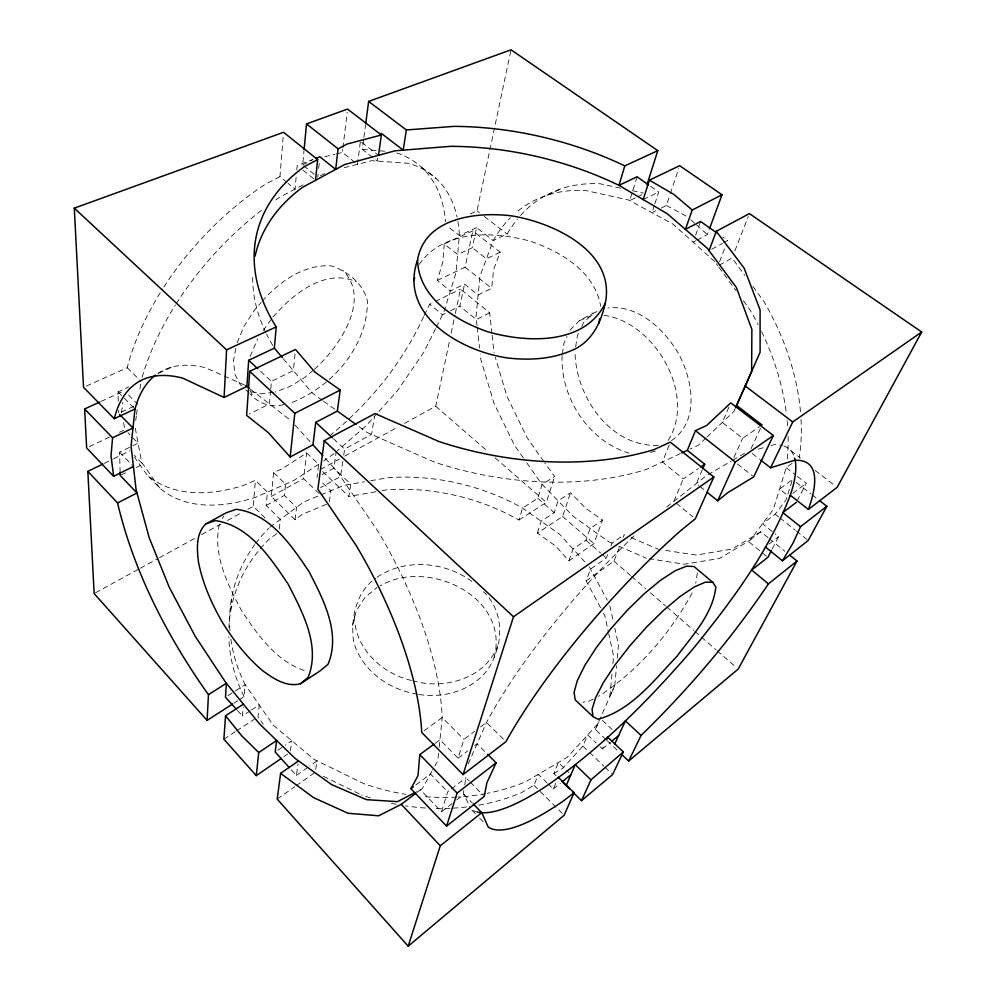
<?xml version="1.0" encoding="UTF-8"?>
<svg xmlns="http://www.w3.org/2000/svg" width="996" height="996" viewBox="0 0 996 996"><rect width="100%" height="100%" fill="white"/><g stroke="black" fill="none" stroke-linecap="round" stroke-linejoin="round"><path stroke-width="0.75" stroke-dasharray="4.98 3.74" d="M230.636 611.171L231.483 598.895M697.349 572.961L695.756 583.245M444.241 243.945L442.809 262.073L437.306 280.461L450.329 291.031L464.547 284.109L478.13 295.04L491.651 288.317L493.618 269.505L500.229 252.212L472.776 230.848L444.241 243.945L457.637 254.578L472.303 247.705L476.586 227.661L493.257 240.584L507.188 234.035A200.433 136.564 59.1 0 1 517.472 219.008M265.098 517.995L253.308 506.267L255.399 480.333L243.709 485.351A206.147 115.959 -48.3 0 1 147.047 474.918L134.448 457.139M286.923 182.417L279.951 176.678L283.412 133.813M250.183 710.87L242.414 715.925L243.186 707.11M239.028 699.889L244.132 696.602L245.165 684.688A196.586 157.717 13.8 0 1 230.748 638.349M270.638 390.395L269.468 403.953L249.311 414.037M270.775 388.888L271.422 381.344L258.923 369.765M279.316 529.088L280.324 519.439L266.206 505.495L267.426 492.111L255.399 480.333M296.123 177.3L295.053 189.116L288.081 183.376M296.808 169.918L297.206 165.473L312.819 159.509M611.942 674.143L609.838 696.777L614.769 685.472L616.549 665.789M617.234 658.219L618.466 644.586L614.806 628.14M612.914 663.573L613.623 656.028L608.743 633.68M326.327 504.325L302.311 514.347L295.115 519.763L271.298 496.406L273.564 472.552L281.669 469.066L306.668 452.993L318.658 464.31L316.952 477.507M314.288 174.325L302.66 164.913L303.954 151.255M438.589 753.237L437.829 760.732L432.675 769.983M439.199 747.237L442.212 717.568A246.834 105.414 59.1 0 0 378.605 532.2L336.847 471.058L323.8 456.728M295.04 353.991L293.347 370.637L271.422 381.344M295.115 519.763L296.547 507.362L284.358 495.485L285.553 484.156L273.564 472.552M317.786 177.151L318.085 174.238M318.695 168.424L319.467 161.153M319.168 493.568L303.618 478.69L306.668 452.993M355.124 162.497L342.387 152.45L342.736 149.462M342.923 147.968L347.181 112.062M121.549 412.68L122.832 402.459M357.44 164.315L360.415 141.295M372.703 157.48L362.345 149.388L363.714 138.905M363.914 137.398L365.482 125.409M135.73 420.412L136.315 416.042M136.514 414.585L137.498 407.289M139.975 389.038L140.797 382.9M290.409 750.86L291.816 740.738L285.429 745.083M322.156 474.644L333.847 468.195L336.162 451.798M377.733 158.152L377.31 161.078L373.861 158.376M329.352 501.772L330.909 490.779L321.247 481.591M291.342 769.821L296.385 775.386L298.103 763.795M342.811 461.26L340.557 476.499L320.55 487.654M343.72 455.172L344.616 449.072L371.52 434.43L374.496 416.552M562.08 355.634C560.387 397.441 588.287 440.83 628.962 453.18M562.292 354.227L563.997 342.973L567.01 336.511M375.978 491.738L348.886 496.481L350.816 484.143L333.847 468.195M575.663 346.757L577.456 335.54L579.286 331.668M463.85 790.451L463.389 793.277L470.386 807.93M464.783 784.786L465.941 777.714L469.166 781.001M315.682 769.422L317.114 760.844L309.793 765.974M418.918 694.436C448.188 699.429 483.035 686.904 494.128 657.447C503.777 635.685 501.362 608.643 483.57 591.749M494.128 657.447C510.288 596.529 427.259 557.573 379.912 586.009M417.436 694.112C388.677 689.867 361.15 670.034 353.493 641.138C350.741 618.541 355.846 591.711 375.903 578.203M235.791 348.363L233.55 360.179L234.832 374.06L240.26 384.655L242.526 386.324M219.381 524.332C212.534 554.311 227.486 584.179 241.219 610.013C257.603 635.099 277.212 662.888 307.478 671.491M404.513 423.375L435.725 406.256L449.868 339.35M451.151 333.262L454.998 315.01M455.321 313.491L460.463 289.164L489.671 312.756L491.949 333.635M437.306 280.461L465.107 267.177L472.776 230.848M470.199 213.903L476.997 210.866L511.01 49.8M450.516 310.789L459.841 306.133L464.547 284.109M352.46 625.438L356.369 610.61L364.822 597.637L377.135 587.304M381.991 490.679L386.51 489.883A194.494 157.231 13.8 0 1 518.953 520.012L522.527 508.047L537.778 498.336L542.085 484.392L554.573 476.524L544.688 462.767M637.067 176.79L629.721 200.594L636.295 197.395M792.094 463.377L786.18 467.672L773.307 509.429L750.237 540.131L719.56 558.445L684.053 564.234L649.342 558.719M416.888 792.505L420.486 789.778L441.514 811.777L447.702 791.77L450.13 789.903M435.227 743.24L439.958 739.742L458.098 758.168L463.912 739.368L474.606 731.363M792.019 481.006L786.081 499.868L775.224 514.197L762.55 523.747L774.017 532.985M518.953 520.012L546.381 502.395L554.573 476.524M537.367 533.109L541.152 521.207L554.249 512.666L558.096 500.826L570.521 492.796L585.536 508.109L602.53 520.124L593.877 543.667L568.928 560.81L555.606 546.069L537.367 533.109L562.615 516.501L570.521 492.796M654.372 205.301L651.957 212.683L655.891 210.716M654.845 203.831L658.692 192.016L649.79 185.742M661.132 208.102L666.374 205.475L669.822 195.166M670.308 193.685L678.674 168.623M568.928 560.81L573.074 549.033L585.947 540.255L590.18 528.478L602.53 520.124M695.606 235.268L700.562 221.473M697.013 240.098L707.384 234.57L708.953 230.3M600.538 607.722L586.146 580.817L590.504 569.102L606.34 558.009L608.394 552.618M610.971 545.883L612.005 543.181L624.318 534.628L623.235 537.417M719.573 261.711L724.963 247.593M586.146 580.817L613.984 561.134L620.508 544.401M734.874 250.892L748.282 216.481M478.752 805.179A194.494 157.231 13.8 0 0 521.219 792.841L533.981 785.284L538.363 774.266L546.904 782.707M669.188 444.988L662.44 461.945L683.306 478.889L698.42 468.543M555.905 775.535L553.851 773.531L558.42 762.475L568.828 772.622M547.974 783.765L553.315 789.044L556.054 782.507M673.943 501.249L683.306 478.889M237.123 342.761L243.983 326.476L255.125 309.183L261.164 302.411M250.183 356.431L257.69 338.964M553.851 773.531L562.752 768.252L582.909 746.091L587.702 734.948L596.094 742.916M728.935 407.065L722.299 422.478L742.63 438.265L759.599 426.649M702.329 469.763L696.378 483.57L698.744 485.488M606.016 739.605L595.322 729.508L598.982 721.116M468.195 763.994L486.496 722.474A240.347 61.192 -48.3 0 1 636.058 533.993M595.322 729.508L614.769 685.472M734.986 409.057L733.928 411.435L707.098 436.908M600.277 746.9L602.368 748.892L604.734 743.663M733.94 457.513L742.63 438.265M751.034 448.773L762.027 424.981M581.739 326.514L583.569 322.654L593.068 313.23L597.052 311.561M423.599 316.628C402.645 362.494 370.014 402.82 331.058 434.667M424.271 315.246L429.699 304.203L433.895 302.149M435.613 328.605L423.898 352.111L397.578 390.507L378.318 412.107M436.31 327.223L443.793 312.209L456.006 272.667L459.355 235.554A207.479 114.216 -48.3 0 0 457.376 218.634M772.186 549.082L778.611 536.67L775.174 533.906M797.136 500.926L806.287 483.259L796.825 475.926M497.776 645.794C485.201 678.537 444.378 690.079 412.867 680.778M692.158 592.881C669.897 634.016 637.838 670.943 598.459 696.403M431.94 771.302L422.105 788.944L416.415 791.87M668.204 440.344C697.212 394.79 654.235 321.409 603.165 315.209M263.168 330.51L271.983 318.185M222.096 518.53L223.801 516.214M419.129 264.438C443.668 229.304 494.153 230.848 531.192 241.505C561.433 251.901 594.886 271.983 600.65 306.133M262.172 301.29C279.478 281.631 303.979 264.102 331.332 265.87C347.43 271.261 363.801 283.91 367.412 301.228C367.661 347.168 330.946 388.34 289.164 403.542M273.004 317.052C292.55 294.355 324.783 267.986 356.219 281.669M377.31 413.24L366.155 425.74L337.32 450.802M597.662 724.042L567.396 757.184L525.477 781.848A196.586 157.717 13.8 0 1 487.218 793.314M570.023 330.062L579.435 320.65L593.068 313.23M706.015 437.941L698.408 445.15L690.091 449.047M334.108 453.591L323.6 461.098M313.317 370.263L305.062 377.247L289.998 386.436L275.058 392.113M314.499 369.267C338.428 348.065 372.479 298.862 342.462 270.065M377.086 577.207C405.384 557.934 445.959 561.62 472.689 582.075M553.315 789.044L560.35 783.279M602.368 748.892L610.498 742.244M666.71 506.939L706.401 475.665L731.388 461.036M441.514 811.777L452.109 803.511M456.828 799.838L463.899 794.335L472.291 802.975M451.35 788.957L465.941 777.714M768.962 544.115L778.611 536.67M671.466 440.581C700.798 420.71 692.457 377.609 677.093 351.227C662.44 327.796 637.589 304.701 607.958 307.963M768.053 537.641L760.807 531.789L748.233 541.326L767.891 557.349M458.098 758.168L467.597 750.984M474.719 745.593L477.096 743.8L486.608 753.312M276.739 533.57L268.696 539.62A194.494 157.231 13.8 0 0 228.881 627.505M415.805 784.997L430.471 773.942L447.702 791.77M480.558 726.918L486.496 722.474L503.764 739.53M792.766 493.381L806.287 483.259M269.879 527.208L303.805 501.947L319.504 495.485M791.297 480.421L779.594 489.061L788.01 495.672M424.147 730.691L442.212 717.568L463.912 739.368M277.212 799.128L294.941 786.603M296.21 785.707L313.939 773.182M296.385 775.386L308.573 766.833M283.922 756.624L287.695 754.034M277.76 750.312L284.146 745.954M223.876 739.231L235.268 731.736M236.525 730.902L254.241 719.261M318.658 464.31L293.646 480.595L255.748 497.241A207.479 114.216 -48.3 0 1 159.696 487.978L147.047 474.918M251.478 710.024L259.246 704.956L258.039 716.759L263.243 724.304M233.923 703.164L237.745 700.711M227.922 695.669L234.072 691.747M235.305 690.963L245.165 684.688L273.29 725.188L313.964 759.313L364.075 783.765A196.586 157.717 13.8 0 0 405.745 794.347M760.807 531.789L732.01 549.045L696.403 555.083L663.174 550.066M732.695 460.264L745.469 452.782M719.237 265.222L732.085 258.051L744.722 275.307M266.206 505.495L284.358 495.485M95.504 592.794L139.029 568.928M140.399 568.181L158.078 558.482M159.435 557.735L196.175 537.603M201.615 534.615L220.664 524.17M227.462 520.447L241.069 512.99M247.867 509.255L253.308 506.267M271.298 496.406L303.618 478.69M320.363 469.502L339.362 459.094M344.79 456.118L397.728 427.097M711.717 249.212L722.349 243.435M723.681 242.7L727.665 240.534L722.735 237.073M693.129 242.177L695.718 240.795M303.07 184.895L280.436 196.81A207.479 114.216 -48.3 0 0 274.348 200.943M320.326 175.806L326.688 172.457M279.951 176.678L265.347 184.235A206.147 115.959 -48.3 0 0 163.456 287.645M302.66 164.913L312.844 159.634M489.671 312.756L476.337 319.579L459.841 306.133M593.106 699.142L589.383 701.035L582.959 702.28M121.537 474.806L125.546 472.801M136.24 467.473L142.914 464.136L134.261 455.247M445.175 313.441L442.51 314.773L429.699 304.203M643.204 199.586L658.692 192.016M104.144 463.414L112.287 459.43M113.644 458.758L129.941 450.79M435.302 301.464L460.463 289.164M120.118 472.365L119.595 452.196L131.497 446.395M132.817 445.747L138.12 443.17L127.961 432.799M637.614 196.76L642.868 194.208M500.229 252.212L486.446 258.811L472.303 247.705M89.379 446.669L109.871 436.87M119.445 432.301L123.541 430.347M133.763 406.306L118.574 413.415L118.499 410.34M680.405 453.566L646.379 469.452A254.926 161.24 13.7 0 1 434.692 462.231L367.287 432.563L357.303 425.404M158.551 373.226L172.296 366.926M547.103 195.266L561.47 188.68M118.263 401.127L118.014 391.901L128.833 386.946M476.586 227.661L459.355 235.554L446.88 225.768M101.057 401.438L124.301 390.768M86.341 386.062L127.202 367.736A206.147 115.959 -48.3 0 1 162.622 288.952M579.435 320.65L591.736 315.495L594.251 315.433M320.924 494.888L344.28 485.264L364.486 481.79M758.292 449.146L765.401 447.129M771.091 445.523L773.942 444.714A240.347 61.192 -48.3 0 1 782.346 445.536M658.207 445.349C610.025 447.465 575.016 395.549 575.003 350.966M650.5 452.383L656.165 450.852M344.18 167.677L371.819 160.68L408.547 163.344A207.479 114.216 -48.3 0 1 457.077 217.153M324.659 156.758L335.005 154.243M336.474 153.882L342.387 152.45M370.562 480.744L388.789 477.619A196.586 157.717 13.8 0 1 522.527 508.047L559.59 534.23L586.221 563.45M283.698 404.6C271.31 408.099 258.425 403.455 250.096 393.906M273.651 392.287L261.189 393.818L250.855 391.665M362.345 149.388L386.286 151.355M620.558 188.157L600.003 183.75A200.433 136.564 59.1 0 0 518.43 217.838M632.311 190.684L643.13 193M411.373 680.442C381.057 673.396 352.684 646.317 354.601 613.436M631.178 537.579L658.642 549.381M612.005 543.181L608.705 541.737L573.161 516.302L541.326 483.608L524.245 459.231M618.865 546.194L646.329 558.246M244.593 385.029L205.238 367.673A246.834 105.414 59.1 0 0 157.966 373.338M323.389 776.295L360.241 794.335M666.374 205.475L687.464 216.792M322.38 400.342L312.408 393.196L283.35 358.809M323.625 401.239L334.843 409.294M421.47 167.228L435.887 178.296M790.662 450.516L800.473 458.048M476.997 210.866L479.412 212.708M484.243 216.418L507.188 234.035M815.102 470.436L834.673 485.475M786.18 467.672L795.642 475.005M361.623 142.229L378.468 155.326M796.153 482.413L810.881 493.867M812.101 494.825L818.239 499.594M250.332 389.075L291.044 420.723M752.192 453.479L759.55 459.206M737.376 463.949L752.553 475.926M465.107 267.177L491.651 288.317M775.224 514.197L778.76 517.011M779.943 517.945L795.256 530.146M796.427 531.08L807.034 539.533M769.261 538.612L784.948 551.286M699.927 486.446L705.853 491.227M302.921 170.117L315.508 180.326M676.321 503.204L692.93 516.887M435.725 406.256L488.14 451.798M495.124 457.861L546.381 502.395M562.615 516.501L593.877 543.667M613.984 561.134L630.393 575.389M631.564 576.41L645.632 588.624M650.313 592.707L665.552 605.942M666.722 606.95L693.677 630.368M694.847 631.389L715.937 649.716M717.108 650.737L735.857 667.021M537.778 498.336L554.249 512.666M585.947 540.255L600.675 553.079M601.808 554.062L606.34 558.009M690.813 219.78L695.295 223.776M696.416 224.772L707.384 234.57M714.842 261.687L673.097 224.175L628.663 200.022L585.536 190.497A202.151 135.829 59.1 0 0 515.853 212.733M333.511 438.8L344.616 449.072M602.368 720.345L612.117 729.495M245.726 389.785L249 392.872M322.555 471.581L348.886 496.481M607.087 740.626L618.914 751.806M582.909 746.091L588.412 751.358M589.508 752.403L603.813 766.098M604.921 767.157L611.519 773.469M127.202 367.736L141.009 381.368M533.981 785.284L563.039 814.18M128.484 394.951L137.896 404.364M118.014 391.901L135.008 408.97M470.249 782.109L483.16 795.281M475.341 813.732L471.033 809.287A240.347 61.192 -48.3 0 0 477.433 812.089M479.649 818.177L483.944 822.609M119.595 452.196L132.356 465.406M294.978 425.043L310.964 442.61M237.434 710.434L242.414 715.925M752.852 286.387L763.683 301.166A200.433 136.564 59.1 0 1 800.597 413.116M716.398 263.816L717.954 265.944M718.863 267.189L736.156 290.832M743.427 300.792L749.801 309.507A202.151 135.829 59.1 0 1 758.105 324.609M543.816 461.522L527.22 437.891L506.952 396.346L495.336 357.352M159.696 487.978L141.743 462.468L134.933 426.251M523.361 457.973L514.571 445.436L494.116 403.604L480.968 360.042L480.284 354.041M589.259 566.786L607.299 600.165M603.414 613.113L604.846 615.802L608.419 632.186M250.008 390.308L253.37 396.981M609.826 605.717L613.474 622.164M123.504 422.603L124.911 429.687M477.022 325.568L476.013 316.803L479.972 276.153L493.257 240.584A202.151 135.829 59.1 0 1 510.425 217.738M477.196 327.074L479.586 348.052M492.111 335.129L494.053 353.02M396.806 152.923A206.147 115.959 -48.3 0 1 445.536 221.722M466.614 806.959A194.494 157.231 13.8 0 1 451.562 808.217M450.043 808.279A194.494 157.231 13.8 0 1 433.123 808.379M425.417 808.005A194.494 157.231 13.8 0 1 405.497 805.876M396.259 804.307A194.494 157.231 13.8 0 1 390.108 803.062M370.425 797.908A194.494 157.231 13.8 0 1 361.61 794.995M244.132 696.602A194.494 157.231 13.8 0 1 228.806 636.668M801.033 419.403A200.433 136.564 59.1 0 1 799.19 458.222M142.142 377.26A207.479 114.216 -48.3 0 1 175.408 305.013M176.242 303.693A207.479 114.216 -48.3 0 1 262.135 209.845M761.616 331.656A202.151 135.829 59.1 0 1 786.541 414.647M787.201 420.748A202.151 135.829 59.1 0 1 787.811 428.654M788.11 436.485A202.151 135.829 59.1 0 1 787.101 460.575M783.79 445.984A240.347 61.192 -48.3 0 1 794.161 456.566M272.667 345.375A254.926 161.24 13.7 0 1 266.542 334.096M265.857 332.676A254.926 161.24 13.7 0 1 252.81 273.825M485.675 793.613A196.586 157.717 13.8 0 1 458.16 797.024M456.616 797.111A196.586 157.717 13.8 0 1 422.429 796.451M229.952 630.642A196.586 157.717 13.8 0 1 254.777 544.613M255.698 543.38A196.586 157.717 13.8 0 1 268.796 528.291"/><path stroke-width="1.49" d="M232.641 703.985L207.106 720.394L208.463 694.61L207.641 693.602C166.967 635.871 133.887 571.978 117.553 502.943L87.847 471.382L102.787 464.074M317.649 159.621L304.44 166.593A258.549 160.817 13.7 0 0 276.203 326.912L274.361 348.164L248.676 360.291L246.884 386.398L224.088 397.466L226.59 349.833L74.302 208.152L283.536 132.281L317.649 159.621L315.508 180.326M243.435 704.16L225.519 715.738L223.876 739.231L256.283 775.623L281.42 758.354M249.722 371.346L246.622 415.382L268.161 432.488L290.172 456.977L312.981 444.826L315.744 422.354L337.333 411.074L340.234 390.071L314.885 372.081L295.501 349.447L249.722 371.346L294.816 413.315L290.172 456.977M434.032 744.124L419.814 754.619L418.009 775.585L410.912 788.683L446.557 826.132L484.23 796.377L486.832 782.893L496.12 762.836L487.667 754.37M99.687 402.06L84.635 408.97L112.598 437.804L111.004 455.844L113.644 476.337L133.414 466.502M304.091 149.736L306.531 123.94L347.542 109.074L381.356 134.995L378.468 155.326M155.451 375.156A246.834 105.414 59.1 0 0 135.008 408.97L131.061 446.084L136.128 489.932L149.226 537.803L169.258 587.267L195.116 636.12L225.594 682.31L259.483 723.831L295.364 758.641L331.656 784.636L366.428 799.651L397.429 801.643L415.058 792.567M256.283 775.623L258.736 752.565L276.627 740.464L275.207 752.042L289.326 767.605M381.356 134.995L347.193 144.009L338.092 148.815L335.702 169.407L319.915 156.795L315.657 158.414M605.307 303.158C615.802 251.814 554.237 223.104 512.816 216.057C477.906 211.252 424.632 217.302 417.561 259.968C397.977 315.794 462.032 351.725 508.234 358.037C531.341 360.614 555.282 358.958 576.323 348.289C593.28 339.088 601.235 321.16 605.307 303.158C584.478 345.575 526.374 342.861 487.642 331.743C455.682 320.6 418.457 297.729 417.561 259.968M599.044 323.14L599.617 318.633M365.681 123.915L368.632 101.43L511.01 49.8L657.783 150.645L647.002 184.696M298.526 760.907L280.598 773.357L277.212 799.128L408.186 946.2L564.122 815.251L574.057 792.791L558.246 777.278M324.235 440.68L317.886 489.148L356.269 545.609A249.461 102.962 59.1 0 1 421.731 732.446L463.04 774.589L505.931 741.659A242.165 57.693 -48.3 0 1 680.878 530.47L695.308 518.841L713.821 477.009L670.308 442.149L654.061 449.607A258.549 160.817 13.7 0 1 439.211 441.639L374.994 413.577L324.235 440.68L513.5 616.761L463.04 774.589M368.632 101.43L406.368 129.953L403.206 150.147L381.244 133.327M413.888 280.598L414.672 277.859M657.783 150.645L624.791 165.884L618.977 185.343L667.258 213.742L707.272 248.241L736.343 287.433L751.88 329.402L751.619 371.72L735.521 407.874M643.204 199.586L649.367 180.164L679.658 165.685L722 194.78L709.476 228.881M408.186 946.2L440.282 845.778L481.74 812.686L473.337 804.046M446.557 826.132L457.127 793.09L496.12 762.836M722 194.78L692.22 210.019L685.41 229.391L700.562 221.473L716.572 232.74M709.065 250.656L716.273 231.309L749.403 213.605L921.698 332.004L837.126 487.355L808.391 509.417L790.301 495.224A240.347 61.192 -48.3 0 0 794.621 458.023M681.787 452.919L687.315 450.341L695.457 430.621L706.674 425.466L730.753 402.87L773.332 435.501L753.723 476.847L727.678 492.759L717.68 500.814L707.036 492.186M566.176 785.62L575.227 764.642L590.952 779.868L581.502 800.647L572.75 792.057M702.927 468.381L704.707 464.236L687.315 450.341M790.301 495.224C768.389 552.494 731.039 602.032 692.706 649.243C649.355 699.702 602.045 747.336 547.29 785.446A240.347 61.192 -48.3 0 1 477.433 812.089M716.273 231.309L744.099 268.061L760.097 309.993L760.11 352.248L736.579 405.497L762.027 424.981M606.502 739.742L607.685 737.127L623.347 751.905L612.615 774.527L581.502 800.647M717.68 500.814L735.297 462.032L773.332 435.501M819.459 500.552L826.829 506.279L800.523 526.685L793.065 543.032L782.458 560.81L765.339 546.904M614.781 743.912L625.401 720.905L641.051 735.459L628.675 761.044L622.164 754.881M760.77 460.164L770.568 467.809L792.754 421.955L921.698 332.004M771.464 550.464L767.891 557.349L751.656 570.011L768.426 583.855L797.012 561.034L789.766 555.183M797.012 561.034L738.198 669.063L628.675 761.044M826.829 506.279L808.204 540.467L782.458 560.81M768.426 583.855C731.512 638.747 688.448 689.357 641.051 735.459M205.786 523.933C195.614 533.993 196.934 549.207 198.503 562.23C202.674 583.258 211.314 603.003 221.909 621.541C233.151 639.855 246.41 656.987 262.882 670.881C273.701 678.712 286.437 687.352 300.456 683.766L320.04 670.943L327.97 664.357C341.167 633.157 323.252 599.243 309.009 571.617C291.442 545.422 270.065 513.513 236.164 509.292L226.353 512.741L205.786 523.933L215.397 520.609C249.349 525.552 270.402 557.797 288.13 584.117C302.411 611.93 320.774 645.719 308.187 677.292L300.456 683.766M623.347 751.905L590.952 779.868M562.703 781.362L570.907 774.639M611.656 741.298L618.616 735.596M574.057 792.791L563.151 801.133A242.165 57.693 -48.3 0 1 488.252 827.053L481.74 812.686M280.598 773.357L313.566 797.647L348.052 813.259L378.667 815.799L401.276 804.345L415.681 793.414M796.427 502.295L782.781 512.616L800.523 526.685M410.912 788.683L413.352 786.84M513.5 616.761L713.821 477.009M700.935 466.825L704.707 464.236M208.463 694.61L226.416 683.306L225.457 697.237L236.426 709.339M294.816 413.315L340.234 390.071M117.553 502.943L136.962 493.02L120.205 475.466L120.118 472.365M112.598 437.804L132.978 428.043L119.607 414.461M74.302 208.152L83.527 387.32L114.291 418.718L135.008 408.97M226.59 349.833L276.203 326.912M770.568 467.809L794.26 460.364A242.165 57.693 -48.3 0 1 808.391 509.417M406.368 129.953L454.126 126.368A258.549 160.817 13.7 0 1 624.791 165.884M712.65 582.224L705.342 582.162L694.237 586.968L680.031 596.517L663.722 610.199L646.566 627.032L629.945 645.694L615.192 664.681L603.452 682.472L595.596 697.698L592.072 709.301L592.969 716.585L598.023 719.224C631.402 710.273 654.111 680.206 677.031 656.19C692.556 635.199 712.949 614.009 715.838 586.955L712.65 582.224L694.013 566.512L686.468 566.201L675.188 570.758L660.871 580.033L644.524 593.479L627.43 610.112L610.922 628.625L596.367 647.537L584.876 665.328L577.294 680.642L574.045 692.394L575.202 699.877L592.969 716.585M649.367 180.164L673.782 194.357L692.22 210.019M648.521 184.845L637.067 176.79L618.977 185.343A254.926 161.24 13.7 0 0 450.416 146.337L395.051 150.807L344.703 164.527L302.448 187.397A254.926 161.24 13.7 0 0 255.088 256.146M337.333 411.074L356.058 424.508M745.108 385.938L792.754 421.955M245.813 385.564L249.174 388.191M306.531 123.94L338.092 148.815M695.457 430.621L735.297 462.032M224.088 397.466L182.754 378.156A249.461 102.962 59.1 0 0 114.291 418.718M248.676 360.291L257.777 368.719M315.744 422.354L332.403 437.767M562.068 781.586L569.463 788.832M258.736 752.565L241.605 735.658L225.519 715.738M419.814 754.619L457.127 793.09M113.644 476.337L86.64 447.976L84.635 408.97M401.276 804.345L440.282 845.778M312.981 444.826L322.804 455.62M207.106 720.394L94.134 593.541L87.847 471.382M274.361 348.164L282.354 357.626"/></g></svg>
